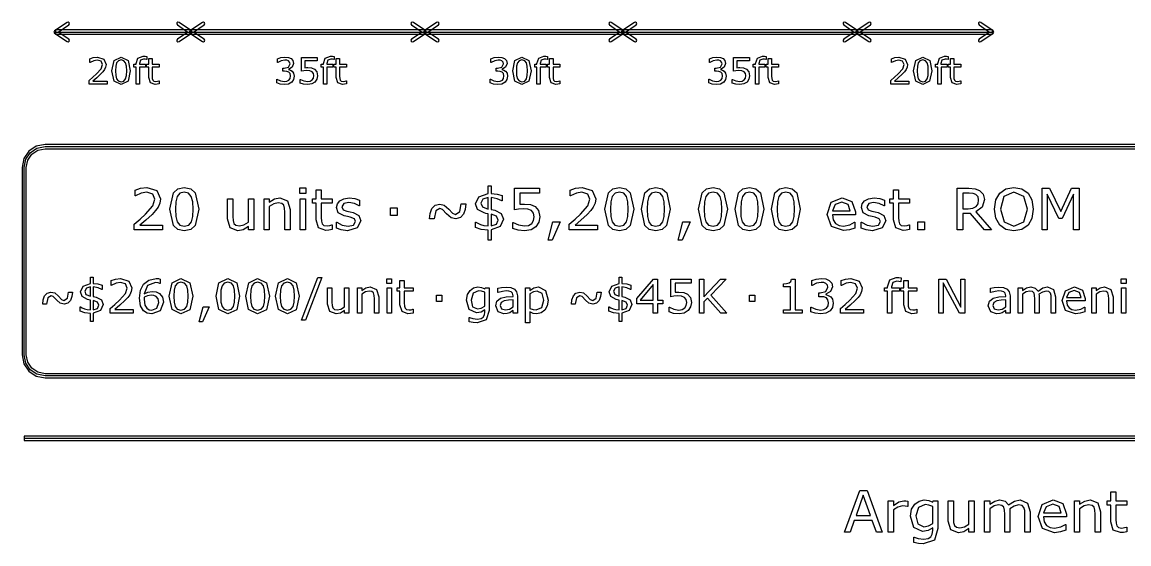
# Model space of a CAD drawing. Extents: x -17 to 192, y 167 to 459.
# Drawn here: x 4.7 to 60.9, y 286.7 to 313.2 of the extents above; entities that cross this region are included whole.
import ezdxf

# ---------------------------------------------------------------- set-up
doc = ezdxf.new("R2010")
doc.units = 0

msp = doc.modelspace()

# ---------------------------------------------------------------- linework, layer by layer
at = {"layer": 'Layer 1', "color": 7}
for points in [[(6.94117, 313.227061), (6.306067, 312.803832), (6.270575, 312.737686), (6.306067, 312.67154), (6.94117, 312.248311), (7.00081, 312.236616), (7.05124, 312.270536), (7.062937, 312.330174), (7.029021, 312.380605), (6.493136, 312.737686), (7.029019, 313.09477), (7.062937, 313.145202), (7.051239, 313.204842), (7.000809, 313.238762), (6.941168, 313.227067), (6.94117, 313.227061)], [(6.349992, 312.843622), (6.349992, 312.63175), (13.22915, 312.63175), (13.22915, 312.843622), (6.349992, 312.843622)], [(12.637972, 313.227061), (12.578332, 313.238756), (12.527902, 313.204836), (12.516204, 313.145196), (12.550121, 313.094765), (13.086005, 312.737681), (12.550121, 312.380597), (12.516205, 312.330166), (12.527902, 312.270528), (12.578332, 312.236608), (12.637972, 312.248303), (13.273075, 312.67154), (13.308567, 312.737686), (13.273075, 312.803832), (12.637972, 313.227061)], [(13.820328, 313.227061), (13.185225, 312.803832), (13.149733, 312.737686), (13.185225, 312.67154), (13.820328, 312.248311), (13.879968, 312.236616), (13.930398, 312.270536), (13.942095, 312.330174), (13.908179, 312.380605), (13.372294, 312.737686), (13.908177, 313.09477), (13.942095, 313.145202), (13.930397, 313.204842), (13.879967, 313.238762), (13.820326, 313.227067), (13.820328, 313.227061)], [(13.22915, 312.843622), (13.22915, 312.63175), (25.135385, 312.63175), (25.135385, 312.843622), (13.22915, 312.843622)], [(24.544207, 313.227061), (24.484567, 313.238756), (24.434137, 313.204836), (24.422439, 313.145196), (24.456356, 313.094765), (24.99224, 312.737681), (24.456356, 312.380597), (24.42244, 312.330166), (24.434137, 312.270528), (24.484567, 312.236608), (24.544207, 312.248303), (25.17931, 312.67154), (25.214802, 312.737686), (25.17931, 312.803832), (24.544207, 313.227061)], [(25.726563, 313.227061), (25.09146, 312.803832), (25.055968, 312.737686), (25.09146, 312.67154), (25.726563, 312.248311), (25.786203, 312.236616), (25.836633, 312.270536), (25.84833, 312.330174), (25.814414, 312.380605), (25.278529, 312.737686), (25.814412, 313.09477), (25.84833, 313.145202), (25.836632, 313.204842), (25.786202, 313.238762), (25.726561, 313.227067), (25.726563, 313.227061)], [(25.135385, 312.843622), (25.135385, 312.63175), (35.189539, 312.63175), (35.189539, 312.843622), (25.135385, 312.843622)], [(34.59836, 313.227061), (34.53872, 313.238756), (34.488291, 313.204836), (34.476595, 313.145195), (34.510516, 313.094765), (35.0464, 312.737681), (34.510516, 312.380597), (34.476597, 312.330167), (34.488291, 312.270528), (34.53872, 312.236608), (34.59836, 312.248303), (35.233465, 312.671532), (35.268957, 312.737678), (35.233465, 312.803824), (34.59836, 313.227061)], [(35.780715, 313.227061), (35.145613, 312.803832), (35.110121, 312.737686), (35.145613, 312.67154), (35.780715, 312.248311), (35.840356, 312.236615), (35.890787, 312.270536), (35.902481, 312.330175), (35.868562, 312.380605), (35.332684, 312.737686), (35.868567, 313.09477), (35.902488, 313.145201), (35.890792, 313.204842), (35.840362, 313.238762), (35.780721, 313.227067), (35.780715, 313.227061)], [(35.189539, 312.843622), (35.189539, 312.63175), (47.095774, 312.63175), (47.095774, 312.843622), (35.189539, 312.843622)], [(46.504595, 313.227061), (46.444955, 313.238756), (46.394526, 313.204836), (46.38283, 313.145195), (46.416751, 313.094765), (46.952635, 312.737681), (46.416751, 312.380597), (46.382832, 312.330167), (46.394526, 312.270528), (46.444955, 312.236608), (46.504595, 312.248303), (47.1397, 312.671532), (47.175192, 312.737678), (47.1397, 312.803824), (46.504595, 313.227061)], [(47.68695, 313.227061), (47.051848, 312.803832), (47.016356, 312.737686), (47.051848, 312.67154), (47.68695, 312.248311), (47.746591, 312.236615), (47.797022, 312.270536), (47.808716, 312.330175), (47.774797, 312.380605), (47.238919, 312.737686), (47.774802, 313.09477), (47.808723, 313.145201), (47.797027, 313.204842), (47.746597, 313.238762), (47.686956, 313.227067), (47.68695, 313.227061)], [(47.095774, 312.843622), (47.095774, 312.63175), (53.974932, 312.63175), (53.974932, 312.843622), (47.095774, 312.843622)], [(53.383753, 313.227061), (53.324113, 313.238756), (53.273684, 313.204836), (53.261988, 313.145195), (53.295909, 313.094765), (53.831793, 312.737681), (53.295909, 312.380597), (53.26199, 312.330167), (53.273684, 312.270528), (53.324113, 312.236608), (53.383753, 312.248303), (54.018858, 312.671532), (54.05435, 312.737678), (54.018858, 312.803824), (53.383753, 313.227061)], [(6.349992, 312.737686), (13.22915, 312.737686)], [(13.22915, 312.737686), (25.135385, 312.737686)], [(25.135385, 312.737686), (35.189539, 312.737686)], [(35.189539, 312.737686), (47.095774, 312.737686)], [(47.095774, 312.737686), (53.974932, 312.737686)], [(8.978833, 310.091856), (8.067262, 310.091856), (8.067262, 310.280864), (8.257173, 310.443643), (8.435327, 310.60552), (8.673168, 310.872299), (8.737375, 311.086627), (8.667742, 311.250311), (8.475118, 311.309996), (8.296964, 311.281059), (8.109766, 311.192434), (8.100723, 311.192434), (8.100723, 311.382344), (8.271642, 311.440221), (8.47964, 311.466441), (8.804296, 311.366061), (8.92186, 311.095665), (8.901964, 310.951875), (8.84499, 310.826172), (8.761791, 310.715843), (8.64694, 310.595566), (8.447082, 310.411081), (8.254459, 310.246492), (8.978832, 310.246492), (8.978833, 310.091856)], [(10.154471, 310.765588), (10.040524, 310.232932), (9.688737, 310.063821), (9.334238, 310.235646), (9.223004, 310.763778), (9.336046, 311.293719), (9.688737, 311.465542), (10.042333, 311.291007), (10.154471, 310.765588), (10.154471, 310.765588)], [(9.91663, 310.355018), (9.959134, 310.526841), (9.970889, 310.765588), (9.959134, 311.004331), (9.915726, 311.176154), (9.82891, 311.281059), (9.688737, 311.316328), (9.547661, 311.281059), (9.45994, 311.174347), (9.417437, 310.99981), (9.406583, 310.763778), (9.416532, 310.527746), (9.459035, 310.35773), (9.543139, 310.250114), (9.688737, 310.213038), (9.829814, 310.248307), (9.91663, 310.355018), (9.91663, 310.355018)], [(10.987365, 311.334414), (10.978321, 311.334414), (10.90507, 311.350686), (10.825488, 311.359735), (10.666325, 311.310901), (10.617491, 311.136364), (10.617491, 311.101999), (10.924061, 311.101999), (10.924061, 310.959114), (10.622917, 310.959114), (10.622917, 310.091856), (10.452902, 310.091856), (10.452902, 310.959114), (10.338051, 310.959114), (10.338051, 311.101999), (10.452902, 311.101999), (10.452902, 311.135461), (10.542431, 311.411284), (10.801071, 311.508047), (10.903261, 311.502623), (10.987365, 311.48995), (10.987365, 311.334414)], [(11.619496, 310.100899), (11.514593, 310.080103), (11.414211, 310.071954), (11.179084, 310.155155), (11.098598, 310.421934), (11.098598, 310.959109), (10.983747, 310.959109), (10.983747, 311.101994), (11.098598, 311.101994), (11.098598, 311.392287), (11.268613, 311.392287), (11.268613, 311.101994), (11.619496, 311.101994), (11.619496, 310.959109), (11.268613, 310.959109), (11.268613, 310.498803), (11.27223, 310.374005), (11.297551, 310.290804), (11.351811, 310.237448), (11.458522, 310.221176), (11.545339, 310.232924), (11.610451, 310.25372), (11.619494, 310.25372), (11.619496, 310.100899)], [(18.385353, 310.740264), (18.456796, 310.642596), (18.48483, 310.490667), (18.45137, 310.321556), (18.357319, 310.187714), (18.197251, 310.093666), (17.996489, 310.063821), (17.775831, 310.090951), (17.597676, 310.148829), (17.597676, 310.337836), (17.611241, 310.337836), (17.792109, 310.253733), (17.992871, 310.220271), (18.114052, 310.239268), (18.218051, 310.295336), (18.279546, 310.383059), (18.300345, 310.504238), (18.276831, 310.623612), (18.213528, 310.698672), (18.114955, 310.736653), (17.990157, 310.747501), (17.908767, 310.747501), (17.908767, 310.89762), (17.97207, 310.89762), (18.190919, 310.954592), (18.273214, 311.122798), (18.252415, 311.207806), (18.194538, 311.268398), (18.111339, 311.300953), (18.010957, 311.310001), (17.828281, 311.279254), (17.645605, 311.192439), (17.636562, 311.192439), (17.636562, 311.381444), (17.807482, 311.439322), (18.015479, 311.466452), (18.189112, 311.448355), (18.324762, 311.390477), (18.423335, 311.285575), (18.456795, 311.141785), (18.377213, 310.945544), (18.19092, 310.840642), (18.19092, 310.827995), (18.290397, 310.797248), (18.385352, 310.740272), (18.385353, 310.740264)], [(19.670415, 310.519607), (19.636051, 310.339643), (19.542, 310.194951), (19.386454, 310.097283), (19.178456, 310.063821), (18.965937, 310.087342), (18.793209, 310.142508), (18.793209, 310.333322), (18.805869, 310.333322), (18.979502, 310.252836), (19.174839, 310.220279), (19.298733, 310.238377), (19.406349, 310.301681), (19.466035, 310.394827), (19.486834, 310.520531), (19.462415, 310.638093), (19.396399, 310.714962), (19.281548, 310.762891), (19.131428, 310.777364), (18.977691, 310.766516), (18.851084, 310.74482), (18.851084, 311.438449), (19.661369, 311.438449), (19.661369, 311.280188), (19.025621, 311.280188), (19.025621, 310.922072), (19.105202, 310.927496), (19.175741, 310.929349), (19.36746, 310.910351), (19.518484, 310.84524), (19.630622, 310.716825), (19.670413, 310.519679), (19.670415, 310.519607)], [(20.512353, 311.334414), (20.503309, 311.334414), (20.430058, 311.350686), (20.350476, 311.359735), (20.191313, 311.310901), (20.142479, 311.136364), (20.142479, 311.101999), (20.449049, 311.101999), (20.449049, 310.959114), (20.147905, 310.959114), (20.147905, 310.091856), (19.97789, 310.091856), (19.97789, 310.959114), (19.863039, 310.959114), (19.863039, 311.101999), (19.97789, 311.101999), (19.97789, 311.135461), (20.067419, 311.411284), (20.326059, 311.508047), (20.428249, 311.502623), (20.512353, 311.48995), (20.512353, 311.334414)], [(21.144484, 310.100899), (21.039581, 310.080103), (20.939199, 310.071954), (20.704072, 310.155155), (20.623586, 310.421934), (20.623586, 310.959109), (20.508735, 310.959109), (20.508735, 311.101994), (20.623586, 311.101994), (20.623586, 311.392287), (20.793601, 311.392287), (20.793601, 311.101994), (21.144484, 311.101994), (21.144484, 310.959109), (20.793601, 310.959109), (20.793601, 310.498803), (20.797218, 310.374005), (20.822539, 310.290804), (20.876799, 310.237448), (20.98351, 310.221176), (21.070327, 310.232924), (21.135439, 310.25372), (21.144482, 310.25372), (21.144484, 310.100899)], [(29.233257, 310.740264), (29.3047, 310.642596), (29.332732, 310.490667), (29.299273, 310.321556), (29.205222, 310.187714), (29.045154, 310.093666), (28.844392, 310.063821), (28.623735, 310.090951), (28.44558, 310.148829), (28.44558, 310.337836), (28.459153, 310.337836), (28.64002, 310.253733), (28.840783, 310.220271), (28.961964, 310.239268), (29.065961, 310.295336), (29.127456, 310.383059), (29.148252, 310.504238), (29.12473, 310.623612), (29.061426, 310.698672), (28.962853, 310.736653), (28.838055, 310.747501), (28.756666, 310.747501), (28.756666, 310.89762), (28.819971, 310.89762), (29.038818, 310.954592), (29.121114, 311.122798), (29.100317, 311.207806), (29.04244, 311.268398), (28.959239, 311.300953), (28.858859, 311.310001), (28.676183, 311.279254), (28.493507, 311.192439), (28.484458, 311.192439), (28.484458, 311.381444), (28.655379, 311.439322), (28.863375, 311.466452), (29.037008, 311.448355), (29.172657, 311.390477), (29.27123, 311.285575), (29.304692, 311.141785), (29.225111, 310.945544), (29.038815, 310.840642), (29.038815, 310.827995), (29.138293, 310.797248), (29.233249, 310.740272), (29.233257, 310.740264)], [(30.527362, 310.765585), (30.413416, 310.232929), (30.061629, 310.063818), (29.707128, 310.235644), (29.595895, 310.763775), (29.708938, 311.293716), (30.061629, 311.465539), (30.415223, 311.291004), (30.527362, 310.765585), (30.527362, 310.765585)], [(30.28952, 310.355016), (30.332025, 310.526838), (30.343773, 310.765585), (30.332025, 311.004329), (30.288618, 311.176152), (30.2018, 311.281056), (30.061629, 311.316325), (29.920551, 311.281056), (29.832831, 311.174344), (29.790329, 310.999807), (29.779481, 310.763775), (29.789429, 310.527743), (29.831932, 310.357728), (29.916035, 310.250111), (30.061635, 310.213035), (30.20271, 310.248304), (30.289525, 310.355016), (30.28952, 310.355016)], [(31.360256, 311.334412), (31.351207, 311.334412), (31.277955, 311.350684), (31.198373, 311.359732), (31.039211, 311.310898), (30.990377, 311.136361), (30.990377, 311.101997), (31.296946, 311.101997), (31.296946, 310.959111), (30.995803, 310.959111), (30.995803, 310.091856), (30.825787, 310.091856), (30.825787, 310.959114), (30.710943, 310.959114), (30.710943, 311.101999), (30.825793, 311.101999), (30.825793, 311.135461), (30.915322, 311.411284), (31.173963, 311.508047), (31.276153, 311.502623), (31.360256, 311.48995), (31.360256, 311.334412)], [(31.992387, 310.100897), (31.887485, 310.080101), (31.787102, 310.071951), (31.551975, 310.155152), (31.471489, 310.421931), (31.471489, 310.959106), (31.356639, 310.959106), (31.356639, 311.101992), (31.471489, 311.101992), (31.471489, 311.392284), (31.641505, 311.392284), (31.641505, 311.101992), (31.992387, 311.101992), (31.992387, 310.959106), (31.641505, 310.959106), (31.641505, 310.498801), (31.64513, 310.374002), (31.67045, 310.290801), (31.724711, 310.237445), (31.831422, 310.221174), (31.91824, 310.232921), (31.983351, 310.253717), (31.9924, 310.253717), (31.992387, 310.100897)], [(40.345743, 310.740264), (40.417186, 310.642596), (40.445218, 310.490667), (40.411759, 310.321556), (40.317708, 310.187714), (40.15764, 310.093666), (39.956878, 310.063821), (39.736221, 310.090951), (39.558066, 310.148829), (39.558066, 310.337836), (39.571639, 310.337836), (39.752506, 310.253733), (39.953269, 310.220271), (40.07445, 310.239268), (40.178447, 310.295336), (40.239942, 310.383059), (40.260738, 310.504238), (40.237216, 310.623612), (40.173912, 310.698672), (40.075339, 310.736653), (39.950541, 310.747501), (39.869152, 310.747501), (39.869152, 310.89762), (39.932457, 310.89762), (40.151304, 310.954592), (40.2336, 311.122798), (40.212803, 311.207806), (40.154926, 311.268398), (40.071725, 311.300953), (39.971345, 311.310001), (39.788669, 311.279254), (39.605993, 311.192439), (39.596944, 311.192439), (39.596944, 311.381444), (39.767865, 311.439322), (39.975861, 311.466452), (40.149494, 311.448355), (40.285143, 311.390477), (40.383716, 311.285575), (40.417178, 311.141785), (40.337597, 310.945544), (40.151301, 310.840642), (40.151301, 310.827995), (40.250779, 310.797248), (40.345735, 310.740272), (40.345743, 310.740264)], [(41.630804, 310.519607), (41.59644, 310.339643), (41.502389, 310.194951), (41.346843, 310.097283), (41.138847, 310.063821), (40.926326, 310.087342), (40.753598, 310.142508), (40.753598, 310.333322), (40.766271, 310.333322), (40.939904, 310.252836), (41.13524, 310.220279), (41.259137, 310.238377), (41.36675, 310.301681), (41.426438, 310.394827), (41.447234, 310.520531), (41.422813, 310.638093), (41.356797, 310.714962), (41.241944, 310.762891), (41.091825, 310.777364), (40.938089, 310.766516), (40.811481, 310.74482), (40.811481, 311.438449), (41.621766, 311.438449), (41.621766, 311.280188), (40.986018, 311.280188), (40.986018, 310.922072), (41.065599, 310.927496), (41.136137, 310.929349), (41.327857, 310.910351), (41.478881, 310.84524), (41.591019, 310.716825), (41.630809, 310.519679), (41.630804, 310.519607)], [(42.472742, 311.334414), (42.463693, 311.334414), (42.390441, 311.350686), (42.310859, 311.359735), (42.151697, 311.310901), (42.102863, 311.136364), (42.102863, 311.101999), (42.409432, 311.101999), (42.409432, 310.959114), (42.108289, 310.959114), (42.108289, 310.091856), (41.938273, 310.091856), (41.938273, 310.959114), (41.823429, 310.959114), (41.823429, 311.101999), (41.938279, 311.101999), (41.938279, 311.135461), (42.027808, 311.411284), (42.286449, 311.508047), (42.388639, 311.502623), (42.472742, 311.48995), (42.472742, 311.334414)], [(43.104873, 310.100899), (42.999971, 310.080103), (42.899588, 310.071954), (42.664461, 310.155155), (42.583975, 310.421934), (42.583975, 310.959109), (42.469125, 310.959109), (42.469125, 311.101994), (42.583975, 311.101994), (42.583975, 311.392287), (42.753991, 311.392287), (42.753991, 311.101994), (43.104873, 311.101994), (43.104873, 310.959109), (42.753991, 310.959109), (42.753991, 310.498803), (42.757616, 310.374005), (42.782936, 310.290804), (42.837197, 310.237448), (42.943908, 310.221176), (43.030726, 310.232924), (43.095837, 310.25372), (43.104886, 310.25372), (43.104873, 310.100899)], [(49.724615, 310.091856), (48.813045, 310.091856), (48.813045, 310.280864), (49.002954, 310.443643), (49.181109, 310.60552), (49.41895, 310.872299), (49.483157, 311.086627), (49.413524, 311.250311), (49.220899, 311.309996), (49.042745, 311.281059), (48.855547, 311.192434), (48.846499, 311.192434), (48.846499, 311.382344), (49.017419, 311.440221), (49.225416, 311.466441), (49.550072, 311.366061), (49.667637, 311.095665), (49.647741, 310.951875), (49.590768, 310.826172), (49.50757, 310.715843), (49.39272, 310.595566), (49.192862, 310.411081), (49.000237, 310.246492), (49.72461, 310.246492), (49.724615, 310.091856)], [(50.900253, 310.765588), (50.786307, 310.232932), (50.43452, 310.063821), (50.080019, 310.235646), (49.968786, 310.763778), (50.081829, 311.293719), (50.43452, 311.465542), (50.788114, 311.291007), (50.900253, 310.765588), (50.900253, 310.765588)], [(50.662411, 310.355018), (50.704916, 310.526841), (50.716664, 310.765588), (50.704916, 311.004331), (50.661509, 311.176154), (50.574691, 311.281059), (50.43452, 311.316328), (50.293442, 311.281059), (50.205722, 311.174347), (50.16322, 310.99981), (50.152372, 310.763778), (50.16232, 310.527746), (50.204823, 310.35773), (50.288926, 310.250114), (50.434526, 310.213038), (50.575601, 310.248307), (50.662416, 310.355018), (50.662411, 310.355018)], [(51.733147, 311.334414), (51.724098, 311.334414), (51.650846, 311.350686), (51.571264, 311.359735), (51.412102, 311.310901), (51.363268, 311.136364), (51.363268, 311.101999), (51.669837, 311.101999), (51.669837, 310.959114), (51.368694, 310.959114), (51.368694, 310.091856), (51.198678, 310.091856), (51.198678, 310.959114), (51.083834, 310.959114), (51.083834, 311.101999), (51.198684, 311.101999), (51.198684, 311.135461), (51.288213, 311.411284), (51.546854, 311.508047), (51.649044, 311.502623), (51.733147, 311.48995), (51.733147, 311.334414)], [(52.365278, 310.100899), (52.260376, 310.080103), (52.159993, 310.071954), (51.924866, 310.155155), (51.84438, 310.421934), (51.84438, 310.959109), (51.72953, 310.959109), (51.72953, 311.101994), (51.84438, 311.101994), (51.84438, 311.392287), (52.014396, 311.392287), (52.014396, 311.101994), (52.365278, 311.101994), (52.365278, 310.959109), (52.014396, 310.959109), (52.014396, 310.498803), (52.018021, 310.374005), (52.043341, 310.290804), (52.097602, 310.237448), (52.204313, 310.221176), (52.291131, 310.232924), (52.356242, 310.25372), (52.365291, 310.25372), (52.365278, 310.100899)], [(5.820826, 307.022796), (5.367594, 306.931318), (4.997523, 306.681831), (4.748036, 306.31176), (4.656557, 305.858528), (4.656557, 296.33354), (4.748036, 295.880308), (4.997523, 295.510237), (5.367594, 295.26075), (5.820826, 295.169272), (62.970754, 295.169272), (63.423986, 295.26075), (63.794057, 295.510237), (64.043544, 295.880308), (64.135022, 296.33354), (64.135022, 305.858528), (64.043544, 306.31176), (63.794057, 306.681831), (63.423986, 306.931318), (62.970754, 307.022796), (5.820826, 307.022796)], [(5.820826, 306.91686), (62.970754, 306.91686), (63.38347, 306.833946), (63.719788, 306.607562), (63.946172, 306.271244), (64.029086, 305.858528), (64.029086, 296.33354), (63.946172, 295.920824), (63.719788, 295.584506), (63.38347, 295.358122), (62.970754, 295.275208), (5.820826, 295.275208), (5.40811, 295.358122), (5.071792, 295.584506), (4.845408, 295.920824), (4.762494, 296.33354), (4.762494, 305.858528), (4.845408, 306.271244), (5.071792, 306.607562), (5.40811, 306.833946), (5.820826, 306.91686), (5.820826, 306.91686)], [(5.820826, 306.810924), (62.970754, 306.810924), (63.342955, 306.736575), (63.64552, 306.533294), (63.848801, 306.230729), (63.92315, 305.858528), (63.92315, 296.33354), (63.848801, 295.961339), (63.64552, 295.658774), (63.342955, 295.455493), (62.970754, 295.381144), (5.820826, 295.381144), (5.448625, 295.455493), (5.14606, 295.658774), (4.942779, 295.961339), (4.868431, 296.33354), (4.868431, 305.858528), (4.942779, 306.230729), (5.14606, 306.533294), (5.448625, 306.736575), (5.820826, 306.810924), (5.820826, 306.810924)], [(29.127773, 303.223551), (28.955818, 302.856905), (28.505331, 302.684953), (28.505331, 302.170516), (28.337641, 302.170516), (28.337641, 302.677849), (27.985208, 302.713374), (27.699567, 302.804325), (27.699567, 303.085703), (27.722295, 303.085703), (27.818931, 303.027437), (27.953935, 302.966332), (28.125887, 302.915172), (28.337633, 302.888171), (28.337633, 303.503506), (28.232472, 303.524832), (28.142942, 303.54756), (27.810404, 303.722354), (27.709505, 304.012257), (27.874354, 304.367534), (28.337633, 304.536645), (28.337633, 304.923182), (28.505323, 304.923182), (28.505323, 304.539486), (28.799489, 304.505379), (29.052446, 304.432905), (29.052446, 304.154367), (29.03255, 304.154367), (28.809437, 304.269477), (28.505323, 304.333427), (28.505323, 303.720933), (28.597694, 303.701036), (28.68438, 303.682568), (29.011235, 303.526247), (29.127765, 303.223554), (29.127773, 303.223551)], [(11.784666, 302.683532), (10.352197, 302.683532), (10.352197, 302.980542), (10.650629, 303.236341), (10.930585, 303.490717), (11.304335, 303.90994), (11.405233, 304.246741), (11.295808, 304.503961), (10.993114, 304.597753), (10.713157, 304.552279), (10.418989, 304.413011), (10.404778, 304.413011), (10.404778, 304.711442), (10.673366, 304.802392), (11.000219, 304.843603), (11.510394, 304.685862), (11.695137, 304.260952), (11.663873, 304.034998), (11.574344, 303.837466), (11.443603, 303.66409), (11.263123, 303.475085), (10.94906, 303.185181), (10.646365, 302.926541), (11.784667, 302.926541), (11.784666, 302.683532)], [(13.632096, 303.74225), (13.453038, 302.905223), (13.226017, 302.705915), (12.90023, 302.639479), (12.570535, 302.706981), (12.343159, 302.909486), (12.168363, 303.739409), (12.346001, 304.572173), (12.573377, 304.77468), (12.90023, 304.842183), (13.22957, 304.773615), (13.45588, 304.567911), (13.632096, 303.74225), (13.632096, 303.74225)], [(13.258347, 303.097073), (13.325139, 303.367082), (13.343612, 303.74225), (13.325139, 304.117421), (13.256926, 304.387431), (13.1205, 304.552279), (12.90023, 304.607701), (12.678538, 304.552279), (12.540692, 304.384589), (12.4739, 304.110317), (12.456848, 303.739409), (12.472479, 303.368503), (12.539271, 303.101335), (12.671433, 302.932224), (12.90023, 302.87396), (13.121922, 302.929383), (13.258348, 303.097073), (13.258347, 303.097073)], [(19.080594, 304.536648), (18.779321, 304.536648), (18.779321, 304.813761), (19.080594, 304.813761), (19.080594, 304.536648)], [(20.416428, 302.69774), (20.251581, 302.665056), (20.093838, 302.652277), (19.724353, 302.783018), (19.597875, 303.202242), (19.597875, 304.046375), (19.417395, 304.046375), (19.417395, 304.270908), (19.597875, 304.270908), (19.597875, 304.727081), (19.865041, 304.727081), (19.865041, 304.270908), (20.416428, 304.270908), (20.416428, 304.046375), (19.865041, 304.046375), (19.865041, 303.323034), (19.870725, 303.126923), (19.910515, 302.996182), (19.995781, 302.912338), (20.163471, 302.886753), (20.299897, 302.905221), (20.402216, 302.937907), (20.416427, 302.937907), (20.416428, 302.69774)], [(30.973782, 303.355713), (30.919778, 303.072914), (30.771985, 302.845536), (30.527555, 302.69206), (30.200702, 302.639479), (29.866743, 302.676425), (29.595315, 302.763113), (29.595315, 303.062965), (29.615212, 303.062965), (29.888063, 302.936487), (30.195022, 302.885329), (30.389712, 302.913751), (30.558823, 303.013226), (30.652615, 303.159601), (30.685299, 303.357134), (30.646929, 303.541876), (30.543189, 303.662669), (30.362712, 303.737988), (30.126807, 303.760716), (29.885221, 303.743676), (29.686268, 303.709569), (29.686268, 304.799553), (30.959574, 304.799553), (30.959574, 304.550861), (29.96054, 304.550861), (29.96054, 303.988103), (30.085595, 303.996623), (30.196442, 303.999454), (30.497715, 303.969612), (30.735038, 303.867292), (30.911256, 303.665497), (30.973785, 303.355697), (30.973782, 303.355713)], [(33.899827, 302.683532), (32.467358, 302.683532), (32.467358, 302.980542), (32.765789, 303.236341), (33.045745, 303.490717), (33.419495, 303.90994), (33.520393, 304.246741), (33.410967, 304.503961), (33.108274, 304.597753), (32.828316, 304.552279), (32.53415, 304.413011), (32.519942, 304.413011), (32.519942, 304.711442), (32.788528, 304.802392), (33.11538, 304.843603), (33.625557, 304.685862), (33.8103, 304.260952), (33.779036, 304.034998), (33.689507, 303.837466), (33.558766, 303.66409), (33.378286, 303.475085), (33.064223, 303.185181), (32.761527, 302.926541), (33.899829, 302.926541), (33.899827, 302.683532)], [(35.747256, 303.74225), (35.568197, 302.905223), (35.341177, 302.705915), (35.01539, 302.639479), (34.685694, 302.706981), (34.458319, 302.909486), (34.283522, 303.739409), (34.461161, 304.572173), (34.688537, 304.77468), (35.01539, 304.842183), (35.344729, 304.773615), (35.571039, 304.567911), (35.747256, 303.74225), (35.747256, 303.74225)], [(35.373506, 303.097073), (35.440298, 303.367082), (35.458765, 303.74225), (35.440298, 304.117421), (35.372085, 304.387431), (35.235661, 304.552279), (35.01539, 304.607701), (34.793699, 304.552279), (34.655851, 304.384589), (34.58906, 304.110317), (34.572021, 303.739409), (34.587658, 303.368503), (34.654449, 303.101335), (34.786611, 302.932224), (35.015409, 302.87396), (35.2371, 302.929383), (35.373525, 303.097073), (35.373506, 303.097073)], [(37.597527, 303.74225), (37.418471, 302.905223), (37.191449, 302.705915), (36.865662, 302.639479), (36.535967, 302.706981), (36.30859, 302.909486), (36.133796, 303.739409), (36.311432, 304.572173), (36.538808, 304.77468), (36.865662, 304.842183), (37.195001, 304.773615), (37.421312, 304.567911), (37.597527, 303.74225), (37.597527, 303.74225)], [(37.22378, 303.097073), (37.290571, 303.367082), (37.309039, 303.74225), (37.290571, 304.117421), (37.222359, 304.387431), (37.085932, 304.552279), (36.865662, 304.607701), (36.64397, 304.552279), (36.506123, 304.384589), (36.439331, 304.110317), (36.422266, 303.739409), (36.437902, 303.368503), (36.504694, 303.101335), (36.636856, 302.932224), (36.865654, 302.87396), (37.087345, 302.929383), (37.223772, 303.097073), (37.22378, 303.097073)], [(40.50652, 303.742258), (40.327463, 302.905231), (40.100442, 302.705923), (39.774654, 302.639487), (39.444959, 302.706989), (39.217582, 302.909494), (39.042788, 303.739417), (39.220424, 304.572181), (39.447801, 304.774688), (39.774654, 304.842191), (40.103994, 304.773623), (40.330305, 304.567919), (40.50652, 303.742258), (40.50652, 303.742258)], [(40.132772, 303.097081), (40.199564, 303.36709), (40.218032, 303.742258), (40.199564, 304.117429), (40.131349, 304.387439), (39.994925, 304.552287), (39.774654, 304.607709), (39.552962, 304.552287), (39.415115, 304.384597), (39.348323, 304.110325), (39.331284, 303.739417), (39.346921, 303.368511), (39.413712, 303.101343), (39.545874, 302.932232), (39.774672, 302.873968), (39.996364, 302.92939), (40.132791, 303.097081), (40.132772, 303.097081)], [(42.356793, 303.742258), (42.177734, 302.905231), (41.950713, 302.705923), (41.624925, 302.639487), (41.295231, 302.706989), (41.067856, 302.909494), (40.893059, 303.739417), (41.070698, 304.572181), (41.298073, 304.774688), (41.624925, 304.842191), (41.954266, 304.773623), (42.180576, 304.567919), (42.356793, 303.742258), (42.356793, 303.742258)], [(41.983044, 303.097081), (42.049835, 303.36709), (42.068303, 303.742258), (42.049835, 304.117429), (41.981623, 304.387439), (41.845196, 304.552287), (41.624925, 304.607709), (41.403234, 304.552287), (41.265389, 304.384597), (41.198597, 304.110325), (41.181532, 303.739417), (41.197169, 303.368511), (41.263963, 303.101343), (41.396124, 302.932232), (41.62492, 302.873968), (41.846611, 302.92939), (41.983038, 303.097081), (41.983044, 303.097081)], [(44.207065, 303.742258), (44.028006, 302.905231), (43.800986, 302.705923), (43.475199, 302.639487), (43.145503, 302.706989), (42.918127, 302.909494), (42.743331, 303.739417), (42.920969, 304.572181), (43.148346, 304.774688), (43.475199, 304.842191), (43.804539, 304.773623), (44.03085, 304.567919), (44.207065, 303.742258), (44.207065, 303.742258)], [(43.833315, 303.097081), (43.900106, 303.36709), (43.918574, 303.742258), (43.900106, 304.117429), (43.831894, 304.387439), (43.69547, 304.552287), (43.475199, 304.607709), (43.253508, 304.552287), (43.11566, 304.384597), (43.048869, 304.110325), (43.031829, 303.739417), (43.047466, 303.368511), (43.114258, 303.101343), (43.246419, 302.932232), (43.475218, 302.873968), (43.696909, 302.92939), (43.833333, 303.097081), (43.833315, 303.097081)], [(49.759302, 302.697751), (49.594456, 302.665067), (49.436714, 302.652287), (49.067227, 302.783028), (48.940748, 303.202252), (48.940748, 304.046386), (48.760271, 304.046386), (48.760271, 304.270919), (48.940748, 304.270919), (48.940748, 304.727092), (49.207916, 304.727092), (49.207916, 304.270919), (49.759302, 304.270919), (49.759302, 304.046386), (49.207916, 304.046386), (49.207916, 303.323045), (49.213605, 303.126933), (49.253398, 302.996192), (49.338663, 302.912349), (49.506353, 302.886763), (49.642777, 302.905231), (49.745096, 302.937918), (49.759305, 302.937918), (49.759302, 302.697751)], [(53.935917, 302.683532), (53.570694, 302.683532), (52.862985, 303.524824), (52.466499, 303.524824), (52.466499, 302.683532), (52.185121, 302.683532), (52.185121, 304.79955), (52.77772, 304.79955), (53.097466, 304.773965), (53.327685, 304.685856), (53.506744, 304.502535), (53.572115, 304.224), (53.457005, 303.840302), (53.140101, 303.608662), (53.935917, 302.683532)], [(53.277946, 304.204109), (53.245262, 304.364692), (53.140101, 304.484067), (52.995147, 304.54091), (52.797614, 304.557949), (52.466499, 304.557949), (52.466499, 303.759292), (52.75072, 303.759292), (52.98378, 303.78202), (53.152891, 303.870126), (53.246683, 304.006553), (53.277946, 304.204085), (53.277946, 304.204109)], [(55.786188, 304.556542), (55.983723, 304.208371), (56.053356, 303.740829), (55.982299, 303.271867), (55.786188, 302.927962), (55.476388, 302.711954), (55.069954, 302.639479), (54.66352, 302.713374), (54.35372, 302.927962), (54.156187, 303.273288), (54.087975, 303.740829), (54.156187, 304.204109), (54.35514, 304.556542), (54.664941, 304.769708), (55.069954, 304.843603), (55.477811, 304.768285), (55.786188, 304.556542), (55.786188, 304.556542)], [(55.760603, 303.740829), (55.57586, 304.376062), (55.071369, 304.600597), (54.564037, 304.376062), (54.380715, 303.740829), (54.568302, 303.102756), (55.071369, 302.882485), (55.573019, 303.102756), (55.760603, 303.740829), (55.760603, 303.740829)], [(58.383959, 302.683532), (58.102583, 302.683532), (58.102583, 304.506803), (57.514246, 303.266183), (57.346556, 303.266183), (56.762483, 304.506803), (56.762483, 302.683532), (56.49958, 302.683532), (56.49958, 304.79955), (56.883279, 304.79955), (57.447454, 303.621458), (57.993157, 304.79955), (58.383959, 304.79955), (58.383959, 302.683532)], [(16.425979, 302.683532), (16.158812, 302.683532), (16.158812, 302.85975), (15.900172, 302.696322), (15.627321, 302.639479), (15.23794, 302.791535), (15.098672, 303.240604), (15.098672, 304.2709), (15.365839, 304.2709), (15.365839, 303.367082), (15.377208, 303.159601), (15.425525, 303.013226), (15.525002, 302.922276), (15.70264, 302.893854), (15.928595, 302.947856), (16.158813, 303.085703), (16.158813, 304.2709), (16.42598, 304.2709), (16.425979, 302.683532)], [(18.279094, 302.683532), (18.011927, 302.683532), (18.011927, 303.587353), (17.999137, 303.791989), (17.952241, 303.942627), (17.849921, 304.030736), (17.676547, 304.060578), (17.44775, 304.006577), (17.218953, 303.868729), (17.218953, 302.683532), (16.951786, 302.683532), (16.951786, 304.2709), (17.218953, 304.2709), (17.218953, 304.094685), (17.477593, 304.25669), (17.751866, 304.314956), (18.144089, 304.160056), (18.279094, 303.713829), (18.279094, 302.683532)], [(19.063541, 302.683532), (18.796374, 302.683532), (18.796374, 304.2709), (19.063541, 304.2709), (19.063541, 302.683532)], [(21.873056, 303.141123), (21.692576, 302.784428), (21.202297, 302.64516), (20.878286, 302.686371), (20.632436, 302.778742), (20.632436, 303.078594), (20.646646, 303.078594), (20.928024, 302.926538), (21.225034, 302.871113), (21.500727, 302.927959), (21.600204, 303.107018), (21.546203, 303.249128), (21.338722, 303.331551), (21.189507, 303.361394), (21.023238, 303.398343), (20.726228, 303.560347), (20.639541, 303.824673), (20.679332, 304.009416), (20.802967, 304.164316), (21.004764, 304.269477), (21.280457, 304.309268), (21.567519, 304.273739), (21.810527, 304.189896), (21.810527, 303.904254), (21.796317, 303.904254), (21.547624, 304.030733), (21.260562, 304.083314), (21.01329, 304.026468), (20.912392, 303.860201), (20.9735, 303.712405), (21.166769, 303.631403), (21.331617, 303.597296), (21.485096, 303.566033), (21.772158, 303.41966), (21.873056, 303.141123), (21.873056, 303.141123)], [(23.714802, 303.409712), (23.375159, 303.409712), (23.375159, 303.811883), (23.714802, 303.811883), (23.714802, 303.409712)], [(27.21355, 304.000891), (27.180866, 303.723777), (27.088494, 303.480768), (26.93075, 303.308816), (26.696269, 303.246287), (26.458946, 303.301712), (26.235833, 303.503506), (26.02551, 303.726619), (25.889085, 303.772095), (25.684446, 303.647037), (25.600602, 303.244866), (25.363278, 303.244866), (25.394542, 303.520559), (25.486913, 303.764989), (25.646077, 303.934099), (25.880558, 303.99947), (26.116461, 303.944048), (26.342416, 303.74225), (26.528581, 303.537614), (26.687744, 303.473664), (26.902328, 303.617195), (26.976227, 304.000891), (27.21355, 304.000891)], [(28.337641, 303.745095), (28.337641, 304.332008), (28.081842, 304.248162), (27.978102, 304.049209), (28.054841, 303.854518), (28.337641, 303.745095), (28.337641, 303.745095)], [(47.013737, 303.449513), (45.844172, 303.449513), (45.888228, 303.193714), (46.00902, 303.016078), (46.183815, 302.913759), (46.40835, 302.879652), (46.733782, 302.943601), (46.968264, 303.071501), (46.982472, 303.071501), (46.982472, 302.780174), (46.706779, 302.684961), (46.411189, 302.646591), (45.79443, 302.859758), (45.572739, 303.467986), (45.784485, 304.086166), (46.344398, 304.314964), (46.838941, 304.127377), (47.013735, 303.594465), (47.013737, 303.449513)], [(46.753676, 303.654152), (46.647094, 303.979584), (46.33019, 304.094693), (45.987703, 303.968215), (45.844172, 303.654152), (46.753676, 303.654152)], [(48.55279, 303.141134), (48.37231, 302.784439), (47.88203, 302.64517), (47.558019, 302.686382), (47.312168, 302.778753), (47.312168, 303.078605), (47.326377, 303.078605), (47.607755, 302.926549), (47.904766, 302.871124), (48.180458, 302.92797), (48.279936, 303.107029), (48.225932, 303.249139), (48.018452, 303.331562), (47.869237, 303.361404), (47.702968, 303.398353), (47.405958, 303.560357), (47.319273, 303.824684), (47.359063, 304.009426), (47.482698, 304.164326), (47.684495, 304.269487), (47.960188, 304.309278), (48.24725, 304.27375), (48.490259, 304.189906), (48.490259, 303.904265), (48.476051, 303.904265), (48.227358, 304.030744), (47.940294, 304.083324), (47.693022, 304.026479), (47.592126, 303.860212), (47.653232, 303.712416), (47.846502, 303.631414), (48.01135, 303.597306), (48.16483, 303.566043), (48.451892, 303.419671), (48.55279, 303.141134), (48.55279, 303.141134)], [(28.859184, 303.186602), (28.775338, 303.381293), (28.505331, 303.479347), (28.505331, 302.891013), (28.766813, 302.977701), (28.859184, 303.186602), (28.859184, 303.186602)], [(31.996972, 303.088545), (31.596224, 302.157726), (31.388743, 302.157726), (31.636015, 303.088545), (31.996972, 303.088545)], [(38.606509, 303.088553), (38.205759, 302.157734), (37.998278, 302.157734), (38.245549, 303.088553), (38.606509, 303.088553)], [(50.518171, 302.683532), (50.178528, 302.683532), (50.178528, 303.088545), (50.518171, 303.088545), (50.518171, 302.683532)], [(8.780525, 298.892036), (8.639836, 298.592055), (8.271255, 298.451366), (8.271255, 298.030462), (8.134054, 298.030462), (8.134054, 298.445553), (7.8457, 298.474622), (7.611993, 298.549036), (7.611993, 298.779253), (7.630596, 298.779253), (7.709661, 298.731583), (7.820119, 298.681584), (7.960808, 298.639727), (8.134053, 298.617635), (8.134053, 299.121091), (8.048012, 299.138527), (7.974761, 299.157127), (7.702685, 299.30014), (7.620132, 299.537336), (7.755007, 299.828015), (8.134053, 299.966378), (8.134053, 300.282637), (8.271254, 300.282637), (8.271254, 299.968704), (8.511937, 299.940798), (8.7189, 299.8815), (8.7189, 299.653607), (8.702623, 299.653607), (8.520076, 299.747788), (8.271255, 299.800109), (8.271255, 299.298978), (8.346831, 299.282706), (8.417757, 299.267599), (8.685183, 299.139699), (8.780525, 298.892039), (8.780525, 298.892036)], [(10.304849, 298.450204), (9.132829, 298.450204), (9.132829, 298.693213), (9.377, 298.902501), (9.606055, 299.110627), (9.91185, 299.45363), (9.994403, 299.729193), (9.904874, 299.939645), (9.657215, 300.016385), (9.428159, 299.979179), (9.187477, 299.865231), (9.17585, 299.865231), (9.17585, 300.109404), (9.395603, 300.183818), (9.663029, 300.217536), (10.080444, 300.088473), (10.231598, 299.740821), (10.206018, 299.555949), (10.132766, 299.394331), (10.025796, 299.252481), (9.878131, 299.097837), (9.62117, 298.860644), (9.373511, 298.649028), (10.304849, 298.649028), (10.304849, 298.450204)], [(11.844288, 299.011797), (11.66988, 298.580429), (11.244325, 298.41416), (11.011782, 298.453691), (10.826909, 298.571126), (10.672268, 298.826925), (10.618783, 299.210621), (10.667617, 299.618735), (10.825747, 299.934996), (11.089684, 300.139633), (11.466404, 300.214047), (11.581514, 300.208226), (11.675694, 300.187297), (11.675694, 299.965217), (11.664065, 299.965217), (11.565234, 299.997774), (11.431522, 300.014046), (11.032709, 299.857079), (10.859464, 299.435014), (11.051313, 299.524543), (11.271066, 299.555936), (11.46524, 299.535008), (11.638485, 299.453617), (11.791964, 299.274557), (11.844287, 299.011784), (11.844288, 299.011797)], [(13.330242, 299.31642), (13.183739, 298.631578), (12.731442, 298.414149), (12.275656, 298.635065), (12.132642, 299.314094), (12.277982, 299.995445), (12.731442, 300.216362), (13.186065, 299.991958), (13.330242, 299.31642), (13.330242, 299.31642)], [(13.024447, 298.788545), (13.079095, 299.009461), (13.09421, 299.31642), (13.079095, 299.623376), (13.023284, 299.844292), (12.911663, 299.979168), (12.731442, 300.024515), (12.550058, 299.979168), (12.437274, 299.841966), (12.382626, 299.617563), (12.368675, 299.314094), (12.381465, 299.010623), (12.436113, 298.792032), (12.544245, 298.653668), (12.731443, 298.605998), (12.912827, 298.651343), (13.024448, 298.788545), (13.024447, 298.788545)], [(15.710326, 299.316412), (15.563824, 298.63157), (15.111526, 298.414141), (14.655741, 298.635058), (14.512726, 299.314086), (14.658066, 299.995438), (15.111526, 300.216354), (15.566149, 299.99195), (15.710326, 299.316412), (15.710326, 299.316412)], [(15.404531, 298.788537), (15.459179, 299.009453), (15.474295, 299.316412), (15.459179, 299.623368), (15.403368, 299.844284), (15.291748, 299.97916), (15.111526, 300.024507), (14.930142, 299.97916), (14.817359, 299.841958), (14.762711, 299.617555), (14.748759, 299.314086), (14.761549, 299.010615), (14.816197, 298.792024), (14.92433, 298.65366), (15.111528, 298.60599), (15.292912, 298.651335), (15.404533, 298.788537), (15.404531, 298.788537)], [(17.224185, 299.316412), (17.077683, 298.63157), (16.625386, 298.414141), (16.1696, 298.635058), (16.026586, 299.314086), (16.171925, 299.995438), (16.625386, 300.216354), (17.080008, 299.99195), (17.224185, 299.316412), (17.224185, 299.316412)], [(16.918391, 298.788537), (16.973038, 299.009453), (16.988154, 299.316412), (16.973038, 299.623368), (16.917228, 299.844284), (16.805607, 299.97916), (16.625386, 300.024507), (16.444001, 299.97916), (16.331218, 299.841958), (16.27657, 299.617555), (16.262618, 299.314086), (16.275408, 299.010615), (16.330056, 298.792024), (16.438189, 298.65366), (16.625387, 298.60599), (16.806771, 298.651335), (16.918392, 298.788537), (16.918391, 298.788537)], [(18.738045, 299.316412), (18.591542, 298.63157), (18.139245, 298.414141), (17.683459, 298.635058), (17.540445, 299.314086), (17.685784, 299.995438), (18.139245, 300.216354), (18.593867, 299.99195), (18.738045, 299.316412), (18.738045, 299.316412)], [(18.43225, 298.788537), (18.486897, 299.009453), (18.502013, 299.316412), (18.486897, 299.623368), (18.431087, 299.844284), (18.319466, 299.97916), (18.139245, 300.024507), (17.95786, 299.97916), (17.845077, 299.841958), (17.790429, 299.617555), (17.776478, 299.314086), (17.789268, 299.010615), (17.843915, 298.792024), (17.952048, 298.65366), (18.139246, 298.60599), (18.32063, 298.651335), (18.432251, 298.788537), (18.43225, 298.788537)], [(19.894949, 300.259375), (19.06128, 298.096718), (18.86013, 298.096718), (19.690311, 300.259375), (19.894949, 300.259375)], [(23.440077, 299.966389), (23.193581, 299.966389), (23.193581, 300.193118), (23.440077, 300.193118), (23.440077, 299.966389)], [(24.533032, 298.461819), (24.398157, 298.435075), (24.269095, 298.424624), (23.966789, 298.531595), (23.863307, 298.874595), (23.863307, 299.565252), (23.715641, 299.565252), (23.715641, 299.74896), (23.863307, 299.74896), (23.863307, 300.122194), (24.081898, 300.122194), (24.081898, 299.74896), (24.533032, 299.74896), (24.533032, 299.565252), (24.081898, 299.565252), (24.081898, 298.973427), (24.086549, 298.812971), (24.119105, 298.706003), (24.188868, 298.637402), (24.326069, 298.616473), (24.43769, 298.631581), (24.521406, 298.658322), (24.533034, 298.658322), (24.533032, 298.461819)], [(35.654432, 298.892029), (35.513743, 298.592047), (35.145163, 298.451358), (35.145163, 298.030454), (35.007961, 298.030454), (35.007961, 298.445545), (34.719608, 298.474614), (34.485902, 298.549028), (34.485902, 298.779245), (34.504502, 298.779245), (34.583567, 298.731575), (34.694025, 298.681577), (34.834715, 298.63972), (35.007958, 298.617627), (35.007958, 299.121083), (34.921919, 299.138519), (34.848666, 299.15712), (34.57659, 299.300132), (34.494038, 299.537328), (34.628911, 299.828007), (35.007958, 299.96637), (35.007958, 300.282629), (35.14516, 300.282629), (35.14516, 299.968696), (35.385841, 299.940791), (35.592806, 299.881492), (35.592806, 299.653599), (35.576534, 299.653599), (35.393988, 299.74778), (35.145166, 299.800101), (35.145166, 299.29897), (35.220741, 299.282699), (35.291668, 299.267591), (35.559093, 299.139691), (35.654435, 298.892031), (35.654432, 298.892029)], [(37.218287, 298.937375), (36.961327, 298.937375), (36.961327, 298.450204), (36.738085, 298.450204), (36.738085, 298.937383), (35.909067, 298.937383), (35.909067, 299.204808), (36.747388, 300.181492), (36.961327, 300.181492), (36.961327, 299.123417), (37.218287, 299.123417), (37.218287, 298.937375)], [(36.738085, 299.123409), (36.738085, 299.904757), (36.067198, 299.123409), (36.738085, 299.123409)], [(38.678664, 299.000161), (38.634478, 298.76878), (38.513556, 298.582747), (38.313568, 298.457173), (38.046144, 298.414152), (37.772906, 298.444383), (37.550826, 298.515307), (37.550826, 298.760642), (37.567098, 298.760642), (37.79034, 298.657161), (38.041487, 298.615301), (38.200779, 298.638558), (38.339143, 298.719949), (38.415883, 298.83971), (38.442627, 299.001328), (38.411231, 299.152481), (38.326353, 299.251311), (38.178689, 299.312935), (37.985679, 299.331535), (37.788014, 299.317592), (37.625235, 299.289686), (37.625235, 300.181492), (38.66703, 300.181492), (38.66703, 299.978015), (37.849641, 299.978015), (37.849641, 299.517579), (37.951957, 299.524564), (38.042651, 299.526946), (38.289147, 299.502525), (38.48332, 299.418808), (38.627499, 299.253703), (38.678659, 299.00023), (38.678664, 299.000161)], [(40.471573, 298.450204), (40.172756, 298.450204), (39.487915, 299.221085), (39.315833, 299.037377), (39.315833, 298.450204), (39.085614, 298.450204), (39.085614, 300.181492), (39.315833, 300.181492), (39.315833, 299.27806), (40.156479, 300.181492), (40.435529, 300.181492), (39.662323, 299.36759), (40.471573, 298.450204)], [(44.298081, 298.450204), (43.360928, 298.450204), (43.360928, 298.626938), (43.721372, 298.626938), (43.721372, 299.78733), (43.360928, 299.78733), (43.360928, 299.94546), (43.517895, 299.957076), (43.644633, 299.99312), (43.728349, 300.066372), (43.764394, 300.187295), (43.944614, 300.187295), (43.944614, 298.626927), (44.298081, 298.626927), (44.298081, 298.450204)], [(45.758455, 299.283873), (45.850308, 299.1583), (45.886355, 298.962963), (45.843333, 298.745534), (45.722411, 298.573452), (45.516608, 298.45253), (45.258486, 298.41416), (44.974781, 298.449042), (44.745727, 298.523456), (44.745727, 298.766463), (44.763163, 298.766463), (44.995705, 298.65833), (45.253829, 298.615309), (45.409634, 298.63973), (45.543346, 298.711818), (45.622412, 298.824602), (45.649153, 298.980407), (45.618922, 299.133884), (45.537534, 299.23039), (45.410796, 299.279225), (45.250342, 299.293168), (45.145697, 299.293168), (45.145697, 299.486179), (45.227088, 299.486179), (45.508464, 299.559429), (45.614271, 299.775696), (45.587529, 299.88499), (45.513115, 299.962894), (45.406144, 300.004751), (45.277083, 300.016366), (45.042216, 299.976835), (44.807345, 299.865212), (44.79573, 299.865212), (44.79573, 300.108221), (45.015485, 300.182635), (45.282909, 300.217518), (45.506151, 300.194261), (45.680559, 300.119847), (45.807297, 299.984971), (45.850316, 299.800099), (45.747999, 299.54779), (45.508477, 299.412913), (45.508477, 299.396641), (45.636377, 299.357107), (45.758463, 299.283857), (45.758455, 299.283873)], [(47.42463, 298.450204), (46.252609, 298.450204), (46.252609, 298.693213), (46.496779, 298.902501), (46.725837, 299.110627), (47.031631, 299.45363), (47.114184, 299.729193), (47.024654, 299.939645), (46.776996, 300.016385), (46.547939, 299.979179), (46.307258, 299.865231), (46.295643, 299.865231), (46.295643, 300.109404), (46.515398, 300.183818), (46.782823, 300.217536), (47.200239, 300.088473), (47.35139, 299.740821), (47.325805, 299.555949), (47.252555, 299.394331), (47.145584, 299.252481), (46.997921, 299.097837), (46.74096, 298.860644), (46.4933, 298.649028), (47.424637, 298.649028), (47.42463, 298.450204)], [(49.330326, 300.04778), (49.31871, 300.04778), (49.224529, 300.068708), (49.122213, 300.080324), (48.917573, 300.017538), (48.854785, 299.793132), (48.854785, 299.748949), (49.248948, 299.748949), (49.248948, 299.565241), (48.861762, 299.565241), (48.861762, 298.450204), (48.643172, 298.450204), (48.643172, 299.565252), (48.495505, 299.565252), (48.495505, 299.74896), (48.643172, 299.74896), (48.643172, 299.791981), (48.758281, 300.14661), (49.090817, 300.271022), (49.222206, 300.264037), (49.330339, 300.247765), (49.330326, 300.04778)], [(50.143064, 298.461832), (50.00819, 298.435088), (49.879129, 298.424637), (49.576822, 298.531608), (49.473338, 298.874608), (49.473338, 299.565265), (49.325674, 299.565265), (49.325674, 299.748973), (49.473338, 299.748973), (49.473338, 300.122207), (49.691931, 300.122207), (49.691931, 299.748973), (50.143064, 299.748973), (50.143064, 299.565265), (49.691931, 299.565265), (49.691931, 298.973441), (49.696588, 298.812984), (49.729145, 298.706016), (49.798907, 298.637415), (49.93611, 298.616486), (50.047729, 298.631594), (50.131446, 298.658336), (50.143061, 298.658336), (50.143064, 298.461832)], [(52.582448, 298.450204), (52.297582, 298.450204), (51.476702, 299.998946), (51.476702, 298.450204), (51.261599, 298.450204), (51.261599, 300.181492), (51.618553, 300.181492), (52.367344, 298.767627), (52.367344, 300.181492), (52.582448, 300.181492), (52.582448, 298.450204)], [(60.769148, 299.966389), (60.52265, 299.966389), (60.52265, 300.193118), (60.769148, 300.193118), (60.769148, 299.966389)], [(7.214344, 299.528044), (7.187601, 299.301315), (7.112025, 299.102488), (6.982963, 298.961799), (6.791114, 298.910639), (6.596941, 298.955986), (6.414394, 299.121091), (6.242311, 299.30364), (6.130691, 299.340846), (5.963259, 299.238526), (5.894659, 298.909478), (5.700485, 298.909478), (5.726065, 299.135045), (5.801641, 299.335033), (5.931866, 299.473397), (6.123714, 299.526882), (6.316725, 299.481535), (6.501598, 299.31643), (6.653914, 299.148997), (6.784138, 299.096676), (6.959708, 299.214111), (7.02017, 299.528044), (7.214344, 299.528044)], [(8.134054, 299.318753), (8.134054, 299.798958), (7.924765, 299.730357), (7.839886, 299.567575), (7.902673, 299.408283), (8.134054, 299.318753), (8.134054, 299.318753)], [(11.608256, 299.002484), (11.5757, 299.181543), (11.471055, 299.304791), (11.352458, 299.353625), (11.21642, 299.36524), (11.032711, 299.341984), (10.858303, 299.269893), (10.854816, 299.219897), (10.853652, 299.160599), (10.890859, 298.86992), (10.995503, 298.702487), (11.110612, 298.626911), (11.24665, 298.603654), (11.51175, 298.705974), (11.608256, 299.002465), (11.608256, 299.002484)], [(21.268119, 298.450204), (21.049528, 298.450204), (21.049528, 298.594381), (20.837914, 298.460668), (20.614672, 298.41416), (20.296087, 298.538569), (20.182141, 298.905991), (20.182141, 299.74896), (20.400732, 299.74896), (20.400732, 299.009472), (20.410034, 298.839715), (20.449567, 298.719954), (20.530957, 298.64554), (20.676297, 298.622283), (20.861169, 298.666466), (21.049529, 298.77925), (21.049529, 299.748957), (21.268121, 299.748957), (21.268119, 298.450204)], [(22.784304, 298.450204), (22.565713, 298.450204), (22.565713, 299.189692), (22.555249, 299.357123), (22.516879, 299.480371), (22.433163, 299.552462), (22.291312, 299.576883), (22.104114, 299.5327), (21.916916, 299.419917), (21.916916, 298.450204), (21.698325, 298.450204), (21.698325, 299.74896), (21.916916, 299.74896), (21.916916, 299.604783), (22.128531, 299.737334), (22.352936, 299.785004), (22.673846, 299.658269), (22.784304, 299.293176), (22.784304, 298.450204)], [(23.426125, 298.450204), (23.207534, 298.450204), (23.207534, 299.74896), (23.426125, 299.74896), (23.426125, 298.450204)], [(25.991081, 299.044341), (25.713191, 299.044341), (25.713191, 299.37339), (25.991081, 299.37339), (25.991081, 299.044341)], [(28.390931, 298.597857), (28.240941, 298.113004), (27.779342, 297.95836), (27.577028, 297.973468), (27.384018, 298.014163), (27.384018, 298.237405), (27.395633, 298.237405), (27.565392, 298.186245), (27.797934, 298.154853), (27.982806, 298.181594), (28.096754, 298.256008), (28.154888, 298.365305), (28.172324, 298.50832), (28.172324, 298.626916), (27.982801, 298.50832), (27.753746, 298.46995), (27.384002, 298.637381), (27.247964, 299.11177), (27.294472, 299.400123), (27.423533, 299.610575), (27.607244, 299.738475), (27.822347, 299.784983), (28.010706, 299.761726), (28.172324, 299.693125), (28.186268, 299.748936), (28.390904, 299.748936), (28.390931, 298.597857)], [(28.17234, 298.807145), (28.17234, 299.515241), (28.009561, 299.571052), (27.860733, 299.588488), (27.577028, 299.467563), (27.473547, 299.116424), (27.550287, 298.78505), (27.804922, 298.672266), (27.995607, 298.70831), (28.17234, 298.80714), (28.17234, 298.807145)], [(29.830376, 298.450204), (29.61295, 298.450204), (29.61295, 298.588568), (29.533884, 298.532757), (29.438542, 298.476945), (29.312968, 298.432763), (29.146699, 298.414163), (28.849043, 298.530434), (28.726956, 298.826928), (28.789745, 299.065285), (28.971127, 299.209462), (29.255993, 299.280389), (29.61295, 299.308292), (29.61295, 299.342013), (29.586206, 299.465261), (29.511792, 299.541998), (29.400172, 299.578045), (29.264134, 299.587358), (29.072285, 299.564101), (28.853694, 299.49899), (28.842053, 299.49899), (28.842053, 299.721068), (29.026925, 299.759437), (29.265282, 299.780366), (29.50364, 299.757109), (29.680373, 299.680369), (29.791993, 299.542006), (29.830363, 299.331554), (29.830376, 298.450204)], [(31.394233, 299.115278), (31.348887, 298.825761), (31.220987, 298.604845), (31.039605, 298.471133), (30.81985, 298.424624), (30.63614, 298.446717), (30.469873, 298.515315), (30.469873, 297.971163), (30.25128, 297.971163), (30.25128, 299.74896), (30.469873, 299.74896), (30.469873, 299.612922), (30.665209, 299.735008), (30.897751, 299.785004), (31.262847, 299.607109), (31.394233, 299.115278), (31.394233, 299.115278)], [(31.168666, 299.109458), (31.088439, 299.460599), (30.841943, 299.57687), (30.652419, 299.536174), (30.469873, 299.429206), (30.469873, 298.693205), (30.629165, 298.636232), (30.78148, 298.621125), (31.066346, 298.744373), (31.168666, 299.109465), (31.168666, 299.109458)], [(34.088252, 299.528036), (34.061508, 299.301307), (33.985932, 299.10248), (33.856869, 298.961791), (33.665022, 298.910631), (33.470848, 298.955978), (33.288301, 299.121083), (33.116219, 299.303632), (33.004597, 299.340838), (32.837166, 299.238518), (32.768565, 298.90947), (32.574393, 298.90947), (32.599978, 299.135037), (32.675553, 299.335025), (32.805778, 299.473389), (32.997628, 299.526874), (33.190638, 299.481527), (33.37551, 299.316422), (33.527825, 299.148989), (33.658051, 299.096668), (33.83362, 299.214103), (33.894082, 299.528036), (34.088252, 299.528036)], [(35.007961, 299.318745), (35.007961, 299.79895), (34.798673, 299.730349), (34.713792, 299.567567), (34.77658, 299.408275), (35.007961, 299.318745), (35.007961, 299.318745)], [(41.906367, 299.044354), (41.628479, 299.044354), (41.628479, 299.373403), (41.906367, 299.373403), (41.906367, 299.044354)], [(54.871839, 298.450204), (54.654413, 298.450204), (54.654413, 298.588568), (54.575348, 298.532757), (54.480005, 298.476945), (54.354431, 298.432763), (54.188162, 298.414163), (53.890506, 298.530434), (53.76842, 298.826928), (53.831208, 299.065285), (54.01259, 299.209462), (54.297456, 299.280389), (54.654413, 299.308292), (54.654413, 299.342013), (54.627669, 299.465261), (54.553255, 299.541998), (54.441635, 299.578045), (54.305597, 299.587358), (54.113748, 299.564101), (53.895158, 299.49899), (53.883542, 299.49899), (53.883542, 299.721068), (54.068414, 299.759437), (54.306772, 299.780366), (54.54513, 299.757109), (54.721863, 299.680369), (54.833483, 299.542006), (54.871852, 299.331554), (54.871839, 298.450204)], [(57.187975, 298.450204), (56.969384, 298.450204), (56.969384, 299.189692), (56.961235, 299.35131), (56.92984, 299.475722), (56.8531, 299.551298), (56.708924, 299.576883), (56.525216, 299.530375), (56.341505, 299.414104), (56.347326, 299.351315), (56.349707, 299.281553), (56.349707, 298.450204), (56.131117, 298.450204), (56.131117, 299.189692), (56.122968, 299.352474), (56.091575, 299.476884), (56.014835, 299.551298), (55.870656, 299.576883), (55.690435, 299.5327), (55.511376, 299.419917), (55.511376, 298.450204), (55.292786, 298.450204), (55.292786, 299.74896), (55.511376, 299.74896), (55.511376, 299.604783), (55.714854, 299.737334), (55.932283, 299.785004), (56.156686, 299.729193), (56.29505, 299.574552), (56.536894, 299.735008), (56.770601, 299.785004), (57.085698, 299.654779), (57.188017, 299.293176), (57.187975, 298.450204)], [(58.696021, 299.076909), (57.739104, 299.076909), (57.775148, 298.867621), (57.873978, 298.72228), (58.016993, 298.638563), (58.200704, 298.61066), (58.466964, 298.662982), (58.658813, 298.767627), (58.670428, 298.767627), (58.670428, 298.529269), (58.444861, 298.451366), (58.203013, 298.419973), (57.698395, 298.594381), (57.51701, 299.092024), (57.690257, 299.597806), (58.148366, 299.785004), (58.552993, 299.631525), (58.696008, 299.195505), (58.696021, 299.076909)], [(58.483244, 299.244339), (58.39604, 299.510602), (58.136754, 299.604783), (57.856537, 299.501302), (57.739104, 299.244339), (58.483244, 299.244339)], [(60.113374, 298.450204), (59.894783, 298.450204), (59.894783, 299.189692), (59.884332, 299.357123), (59.845963, 299.480371), (59.762246, 299.552462), (59.620395, 299.576883), (59.433197, 299.5327), (59.246, 299.419917), (59.246, 298.450204), (59.027409, 298.450204), (59.027409, 299.74896), (59.246, 299.74896), (59.246, 299.604783), (59.457613, 299.737334), (59.682019, 299.785004), (60.002929, 299.658269), (60.113387, 299.293176), (60.113374, 298.450204)], [(60.755194, 298.450204), (60.536604, 298.450204), (60.536604, 299.74896), (60.755194, 299.74896), (60.755194, 298.450204)], [(8.560772, 298.861805), (8.492171, 299.021097), (8.271255, 299.101327), (8.271255, 298.61996), (8.485195, 298.690887), (8.560772, 298.861805), (8.560772, 298.861805)], [(14.155772, 298.78156), (13.827885, 298.019979), (13.658128, 298.019979), (13.860441, 298.78156), (14.155772, 298.78156)], [(29.61295, 298.769953), (29.61295, 299.131558), (29.376918, 299.114122), (29.162976, 299.080404), (29.010661, 298.996687), (28.952524, 298.842046), (29.019961, 298.673451), (29.225764, 298.61764), (29.436216, 298.661823), (29.61295, 298.769958), (29.61295, 298.769953)], [(35.434678, 298.861797), (35.366079, 299.021089), (35.145163, 299.101319), (35.145163, 298.619953), (35.359102, 298.690879), (35.434678, 298.861797), (35.434678, 298.861797)], [(54.654413, 298.769953), (54.654413, 299.131558), (54.418381, 299.114122), (54.204439, 299.080404), (54.052124, 298.996687), (53.993987, 298.842046), (54.061424, 298.673451), (54.267227, 298.61764), (54.477679, 298.661823), (54.654413, 298.769958), (54.654413, 298.769953)], [(4.762494, 292.206148), (4.762494, 291.994276), (175.153946, 291.994276), (175.153946, 292.206148), (4.762494, 292.206148)], [(4.762494, 292.100212), (175.153946, 292.100212)], [(48.380383, 287.337718), (48.080531, 287.337718), (47.87305, 287.927474), (46.957863, 287.927474), (46.750382, 287.337718), (46.464741, 287.337718), (47.234976, 289.453736), (47.610147, 289.453736), (48.380383, 287.337718)], [(47.786365, 288.169062), (47.415456, 289.207886), (47.04313, 288.169062), (47.786365, 288.169062)], [(60.807904, 287.351926), (60.643056, 287.319242), (60.485314, 287.306463), (60.115829, 287.437204), (59.989351, 287.856428), (59.989351, 288.700561), (59.808871, 288.700561), (59.808871, 288.925094), (59.989351, 288.925094), (59.989351, 289.381267), (60.256519, 289.381267), (60.256519, 288.925094), (60.807904, 288.925094), (60.807904, 288.700561), (60.256519, 288.700561), (60.256519, 287.97722), (60.262207, 287.781109), (60.301998, 287.650368), (60.387265, 287.566524), (60.554952, 287.540939), (60.691379, 287.559407), (60.793699, 287.592093), (60.807907, 287.592093), (60.807904, 287.351926)], [(49.670743, 288.633762), (49.656535, 288.633762), (49.540005, 288.653659), (49.407843, 288.660776), (49.169097, 288.605354), (48.947405, 288.464664), (48.947405, 287.337718), (48.68024, 287.337718), (48.68024, 288.925086), (48.947405, 288.925086), (48.947405, 288.690605), (49.227363, 288.871085), (49.476055, 288.925086), (49.576954, 288.920827), (49.670746, 288.908047), (49.670743, 288.633762)], [(51.209794, 287.518198), (51.026472, 286.925598), (50.462296, 286.736593), (50.215025, 286.755061), (49.979123, 286.8048), (49.979123, 287.077651), (49.993331, 287.077651), (50.200812, 287.015123), (50.485029, 286.976753), (50.710986, 287.009439), (50.850254, 287.10039), (50.921308, 287.233972), (50.942634, 287.408766), (50.942634, 287.553721), (50.710994, 287.408766), (50.431036, 287.361872), (49.979128, 287.566511), (49.812859, 288.146318), (49.869702, 288.498751), (50.027444, 288.75597), (50.251979, 288.912291), (50.514882, 288.969137), (50.745099, 288.940713), (50.942634, 288.856869), (50.959673, 288.925081), (51.209786, 288.925081), (51.209794, 287.518198)], [(50.942628, 287.773997), (50.942628, 288.639445), (50.743672, 288.707657), (50.561772, 288.728983), (50.215025, 288.581189), (50.088546, 288.152017), (50.182338, 287.747004), (50.493559, 287.609156), (50.72662, 287.653209), (50.942628, 287.774005), (50.942628, 287.773997)], [(53.05154, 287.337718), (52.784372, 287.337718), (52.784372, 287.513936), (52.525734, 287.350508), (52.252883, 287.293665), (51.863501, 287.445721), (51.724233, 287.89479), (51.724233, 288.925086), (51.991398, 288.925086), (51.991398, 288.021268), (52.002775, 287.813787), (52.051093, 287.667412), (52.150571, 287.576462), (52.328207, 287.54804), (52.554164, 287.602042), (52.78438, 287.739889), (52.78438, 288.925086), (53.051548, 288.925086), (53.05154, 287.337718)], [(55.893741, 287.337718), (55.626573, 287.337718), (55.626573, 288.241539), (55.616625, 288.439071), (55.578255, 288.591127), (55.484463, 288.683501), (55.308248, 288.714764), (55.083712, 288.657921), (54.859179, 288.515811), (54.866296, 288.439071), (54.869127, 288.353804), (54.869127, 287.337718), (54.601959, 287.337718), (54.601959, 288.241539), (54.592011, 288.440492), (54.553641, 288.592551), (54.459846, 288.683501), (54.283632, 288.714764), (54.063361, 288.660763), (53.844511, 288.522915), (53.844511, 287.337718), (53.577343, 287.337718), (53.577343, 288.925086), (53.844511, 288.925086), (53.844511, 288.748871), (54.093203, 288.910876), (54.35895, 288.969142), (54.633222, 288.900927), (54.802333, 288.711922), (55.09792, 288.908034), (55.383561, 288.969142), (55.76868, 288.809977), (55.893738, 288.368015), (55.893741, 287.337718)], [(57.736908, 288.103691), (56.567343, 288.103691), (56.611396, 287.847892), (56.732188, 287.670256), (56.906985, 287.567937), (57.131518, 287.53383), (57.45695, 287.597779), (57.691432, 287.725679), (57.70564, 287.725679), (57.70564, 287.434352), (57.429947, 287.339139), (57.134357, 287.300769), (56.517601, 287.513936), (56.29591, 288.122164), (56.507653, 288.740344), (57.067566, 288.969142), (57.562109, 288.781555), (57.736905, 288.248643), (57.736908, 288.103691)], [(57.476847, 288.30833), (57.370262, 288.633762), (57.053358, 288.748871), (56.710874, 288.622393), (56.567343, 288.30833), (57.476847, 288.30833)], [(59.469228, 287.337718), (59.20206, 287.337718), (59.20206, 288.241539), (59.189281, 288.446175), (59.142386, 288.596813), (59.040067, 288.684922), (58.866693, 288.714764), (58.637895, 288.660763), (58.409097, 288.522915), (58.409097, 287.337718), (58.141932, 287.337718), (58.141932, 288.925086), (58.409097, 288.925086), (58.409097, 288.748871), (58.667737, 288.910876), (58.94201, 288.969142), (59.334235, 288.814242), (59.469239, 288.368015), (59.469228, 287.337718)]]:
    msp.add_lwpolyline(points, dxfattribs=at)

doc.saveas('drawing.dxf')
